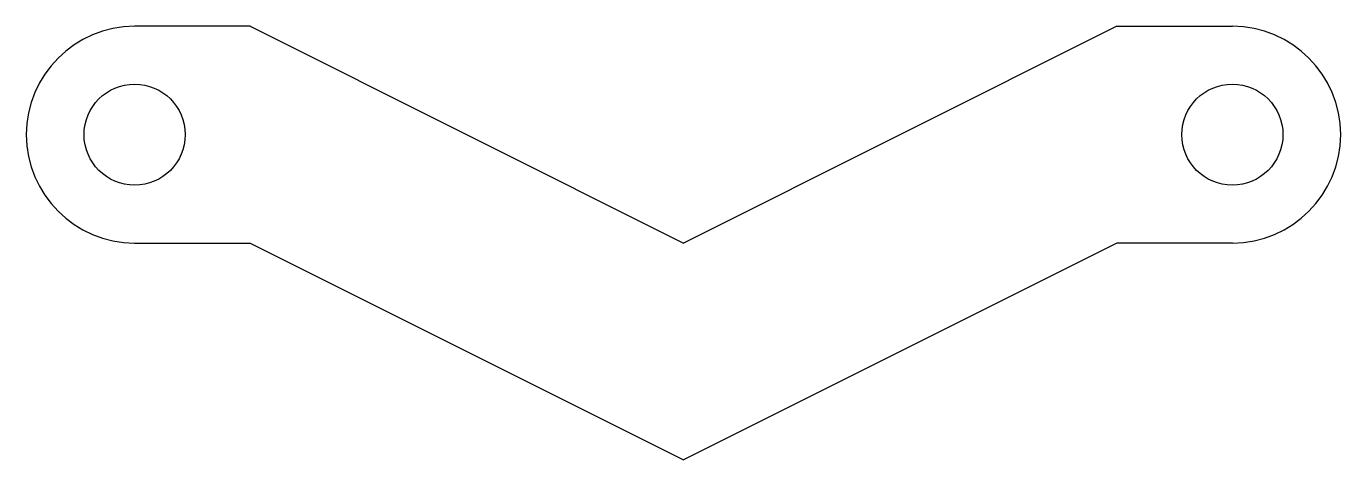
# Model space of a CAD drawing. Extents: x -45.5 to 45.5, y -30 to 0.
import ezdxf

# ---------------------------------------------------------------- set-up
doc = ezdxf.new("R2010")
doc.units = 0
doc.header["$MEASUREMENT"] = 0
doc.layers.add('VISIBLE', color=7, linetype='CONTINUOUS')

msp = doc.modelspace()

# ---------------------------------------------------------------- linework, layer by layer
at = {"layer": 'VISIBLE'}
for p, q in [((-30, 0), (-38, 0)), ((-30, 0), (0, -15)), ((30, 0), (0, -15)), ((30, 0), (38, 0)), ((-38, -15), (-30, -15)), ((-30, -15), (0, -30)), ((30, -15), (0, -30)), ((38, -15), (30, -15))]:
    msp.add_line(p, q, dxfattribs=at)
for centre in [(-38, -7.5), (38, -7.5)]:
    msp.add_circle(centre, 3.5, dxfattribs=at)
for centre, start, end in [((38, -7.5), 270, 90), ((-38, -7.5), 90, 270)]:
    msp.add_arc(centre, 7.5, start, end, dxfattribs=at)

doc.saveas('drawing.dxf')
